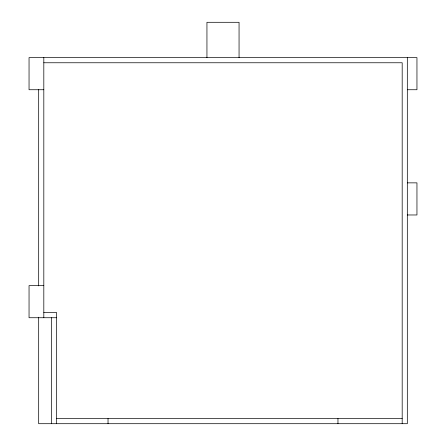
<?xml version="1.0" encoding="UTF-8"?>
<svg xmlns="http://www.w3.org/2000/svg" width="446" height="446" viewBox="0 0 446 446"><rect width="100%" height="100%" fill="white"/><g stroke="black" fill="none" stroke-linecap="round" stroke-linejoin="round"><path stroke-width="0.67" d="M43.814 62.763L402.186 62.763L402.186 423.7M43.814 89.735L29.046 89.735L29.046 57.623L416.954 57.623L416.954 89.735L407.321 89.735M407.321 182.86L416.954 182.86L416.954 214.972L407.321 214.972M43.814 285.618L29.046 285.618L29.046 317.73L56.659 317.73M43.814 312.59L56.659 312.59L56.659 423.7M56.341 418.56L402.186 418.56M407.321 57.623L407.321 423.7L38.679 423.7L38.679 317.217M337.962 418.56L337.962 423.7M239.056 57.623L239.056 22.3L206.944 22.3L206.944 57.623M108.032 418.56L108.032 423.7M51.524 317.73L51.524 423.7M43.814 57.623L43.814 317.73M38.679 89.635L38.679 285.897"/></g></svg>
